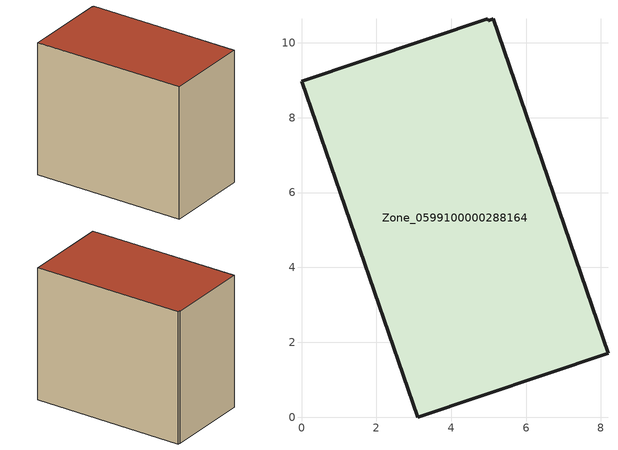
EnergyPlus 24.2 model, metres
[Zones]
Zone_0599100000288164
 floor ground (C_G): 5.13,10.64 8.19,1.71 3.1,0 0,8.97 4.98,10.64 4.99,10.59 z0.23
 wall outside (C_F): 3.1,0 8.19,1.71 5.13,10.64 4.99,10.59 4.98,10.64 0,8.97 3.1,0 z0.23:8.48
 roof outside (C_R): 8.19,1.71 5.13,10.64 4.99,10.59 4.98,10.64 0,8.97 3.1,0 z8.48
[BUILDING]
Pand.0599100000288164: North Axis=0; Terrain=City; Loads Convergence Tolerance Value=0.04; Temperature Convergence Tolerance Value=0.4; Solar Distribution=FullExterior; Maximum Number of Warmup Days=25; Minimum Number of Warmup Days=1
[Site:Location]
Rotterdam.The.Hague.AP_ZH_NLD Design_Conditions: Latitude=51.96; Longitude=4.45; Time Zone=1; Elevation=-4.5
[SITE:GROUNDTEMPERATURE:BUILDINGSURFACE]
18, 18, 18, 18, 18, 18, 18, 18, 18, 18, 18, 18
[MATERIAL] Thermal Absorptance=0.9; Solar Absorptance=0.7; Visible Absorptance=0.7
Name | Roughness | Thickness | Conductivity | Density | Specific Heat
G.TI.1965-1974 | MediumSmooth | 0.15 | 0.882353 | 540 | 1210
F.TI.1965-1974 | Rough | 0.3 | 0.697674 | 1920 | 840
R.TI.1965-1974 | MediumRough | 0.2 | 0.232558 | 1500 | 1000
[CONSTRUCTION]
C_G: G.TI.1965-1974
C_F: F.TI.1965-1974
C_R: R.TI.1965-1974
[ZONE]
Zone_0599100000288164: Type=1; Multiplier=1; Ceiling Height=Autocalculate; Volume=Autocalculate; Floor Area=autocalculate; Part of Total Floor Area=Yes
[ZONEINFILTRATION:DESIGNFLOWRATE]
Infil_Zone_0599100000288164: Zone or ZoneList or Space or SpaceList=Zone_0599100000288164; Schedule=AlwaysOn; Design Flow Rate Calculation Method=Flow/Area; Flow Rate per Floor Area=0.003; Constant Term Coefficient=1; Temperature Term Coefficient=0; Velocity Term Coefficient=0; Velocity Squared Term Coefficient=0
[HVACTEMPLATE:ZONE:IDEALLOADSAIRSYSTEM]
Zone_0599100000288164: Maximum Heating Supply Air Temperature=50; Minimum Cooling Supply Air Temperature=13; Maximum Heating Supply Air Humidity Ratio=0.0156; Minimum Cooling Supply Air Humidity Ratio=0.0077; Heating Limit=NoLimit; Cooling Limit=NoLimit; Dehumidification Control Type=ConstantSensibleHeatRatio; Cooling Sensible Heat Ratio=0.7; Dehumidification Setpoint=60; Humidification Control Type=None; Humidification Setpoint=30; Outdoor Air Method=None; Outdoor Air Flow Rate per Person=0.00944; Outdoor Air Flow Rate per Zone Floor Area=0; Outdoor Air Flow Rate per Zone=0; Demand Controlled Ventilation Type=None; Outdoor Air Economizer Type=NoEconomizer; Heat Recovery Type=None; Sensible Heat Recovery Effectiveness=0.7; Latent Heat Recovery Effectiveness=0.65
[ZONECONTROL:THERMOSTAT]
ThermostatControl_Zone_0599100000288164: Zone or ZoneList=Zone_0599100000288164; Control Type Schedule=DualSetpointControlType; Control 1=Thermostat_Zone_0599100000288164; Temperature Difference Between Cutout And Setpoint=0
[THERMOSTATSETPOINT:DUALSETPOINT]
Thermostat_Zone_0599100000288164: Heating Setpoint Temperature Schedule=HeatingSetpoint_Zone_0599100000288164; Cooling Setpoint Temperature Schedule=CoolingSetpoint_Zone_0599100000288164
[SCHEDULE:COMPACT]
HeatingSetpoint_Zone_0599100000288164: Through: 12/31, For: AllDays, Until: 24:00, 21
CoolingSetpoint_Zone_0599100000288164: Through: 12/31, For: AllDays, Until: 24:00, 24
DualSetpointControlType: Through: 12/31, For: AllDays, Until: 24:00, 4
AlwaysOn: Through: 12/31, For: AllDays, Until: 24:00, 1
